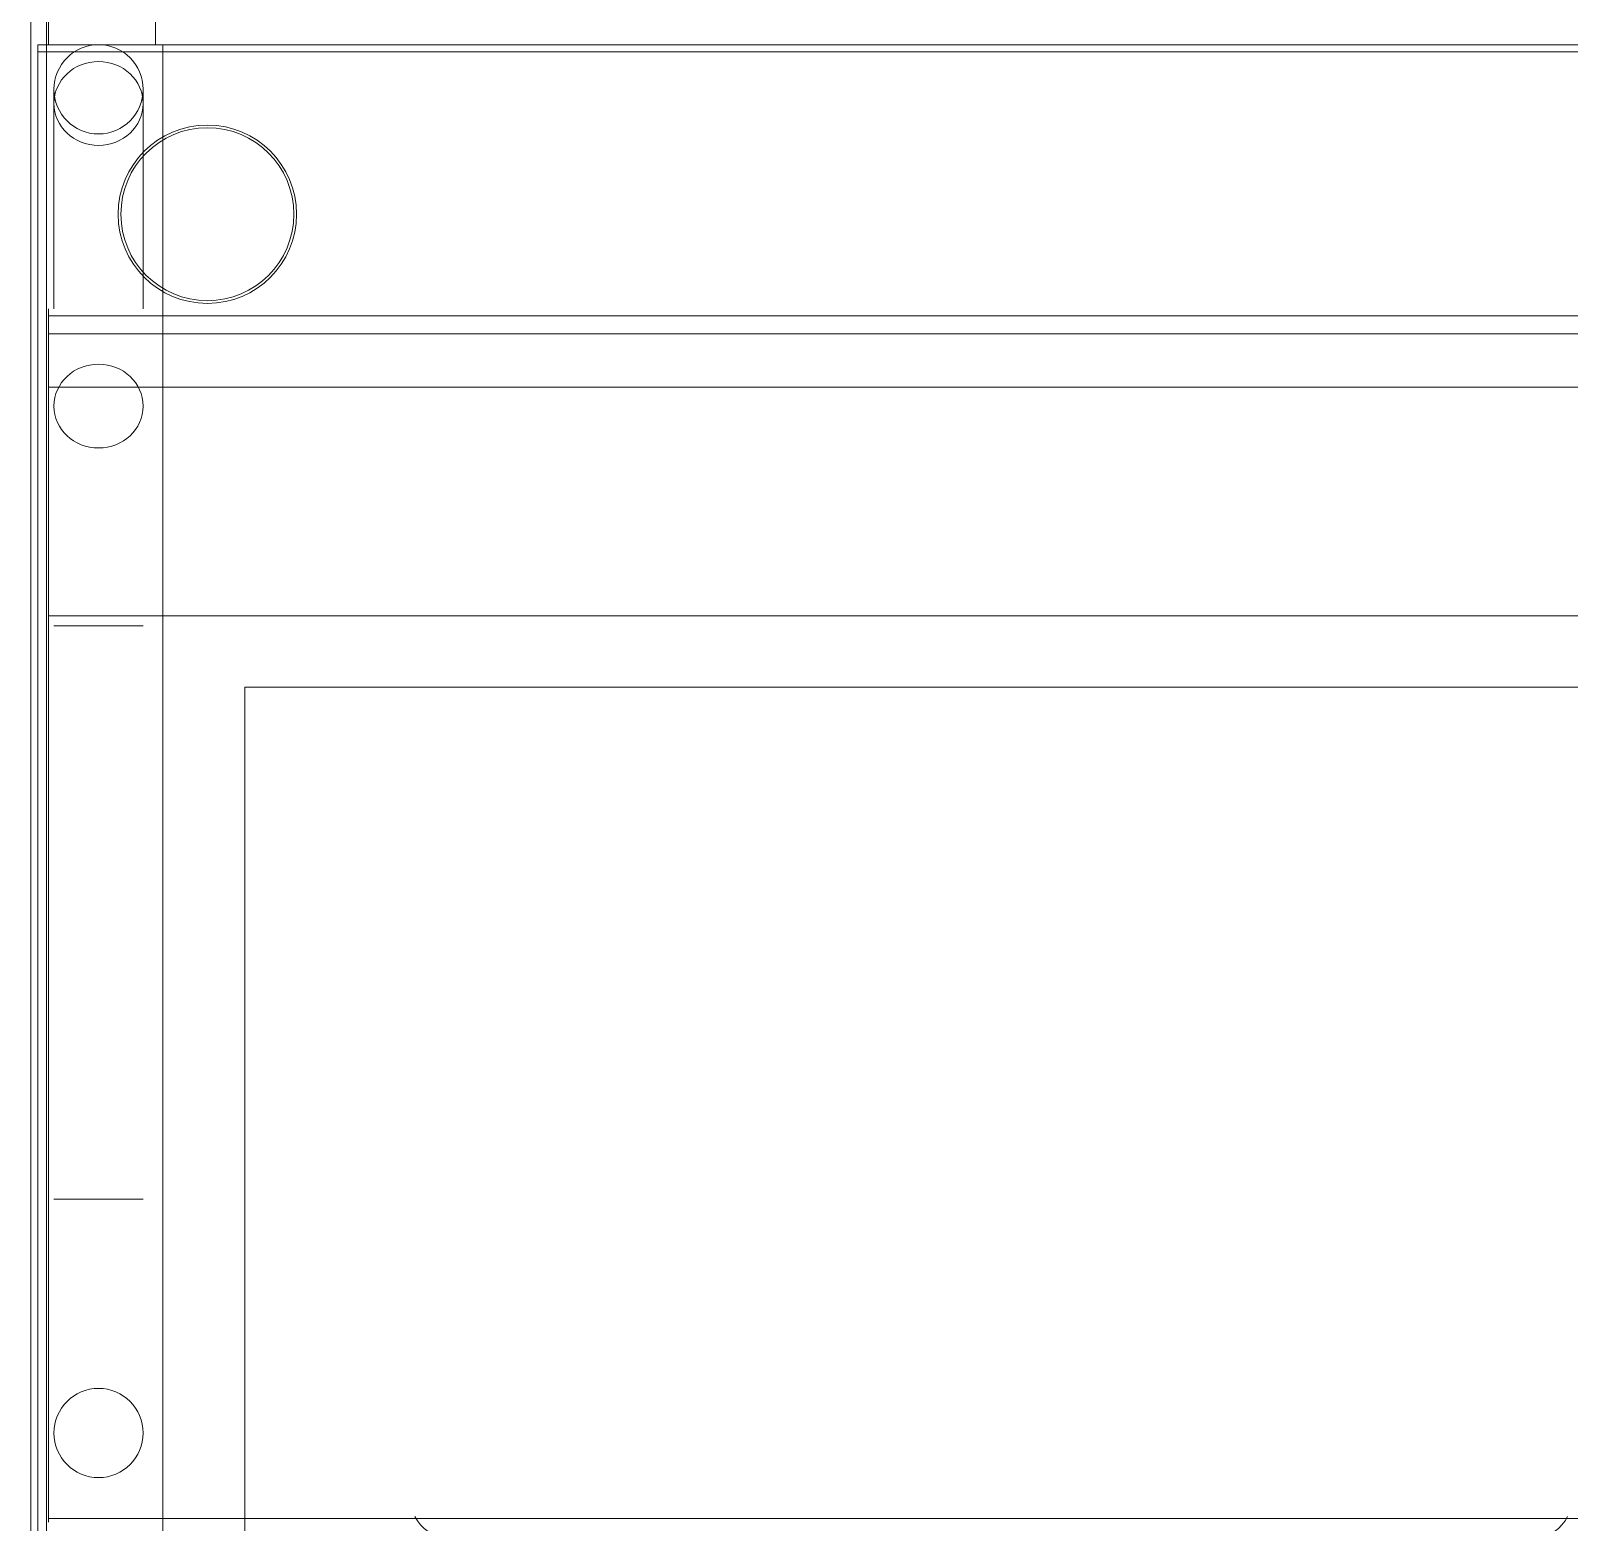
# Model space of a CAD drawing. Header units: millimetres. Extents: x -217756 to 263180, y 55413 to 130608.
# Drawn here: x -209318.1 to -208886.9, y 116307.5 to 116725.4 of the extents above; entities that cross this region are included whole.
import ezdxf

# ---------------------------------------------------------------- set-up
doc = ezdxf.new("R2010")
doc.units = ezdxf.units.MM
doc.layers.add('ТХ_пищеблок', color=30, linetype='Continuous', lineweight=20)

msp = doc.modelspace()

# ---------------------------------------------------------------- linework, layer by layer
at = {"layer": 'ТХ_пищеблок', "color": 230, "extrusion": (-1, 2.44929e-16, 3.40358e-28)}
for p, q in [((-209313.12, 116721.5, -147.22), (-209313.12, 117071.5, -147.22)), ((-209313.12, 116729.5, -252.22), (-209313.12, 116721.5, -252.22)), ((-209313.12, 116721.5, -252.22), (-209313.12, 116721.5, -147.22))]:
    msp.add_line(p, q, dxfattribs=at)
at = {"layer": 'ТХ_пищеблок', "color": 230}
for p, q in [((-209313.12, 116721.5, -147.22), (-209313.12, 117071.5, -147.22)), ((-209283.12, 117071.5, -147.22), (-209283.12, 116721.5, -147.22)), ((-209318.12, 116041.5, -917.22), (-209318.12, 116746.5, -917.22)), ((-209318.12, 116724.5, -47.22), (-209318.12, 116043.5, -47.22)), ((-209316.12, 116690.92, -105.22), (-209316.12, 116721.5, -105.22)), ((-209316.12, 116721.5, -105.22), (-209281.12, 116721.5, -105.22)), ((-209316.12, 116721.5, -816.72), (-207820.12, 116721.5, -816.72)), ((-209316.12, 116721.5, -760.72), (-207820.12, 116721.5, -760.72)), ((-209281.12, 116721.5, -105.22), (-209281.12, 116690.92, -105.22)), ((-209316.12, 116719.5, -818.72), (-207820.12, 116719.5, -818.72)), ((-209316.12, 116719.5, -817.72), (-207820.12, 116719.5, -817.72)), ((-209316.12, 116719.5, -817.72), (-209316.12, 116709.5, -817.72)), ((-209316.12, 116719.5, -817.72), (-207820.12, 116719.5, -817.72)), ((-209316.12, 116719.5, -758.72), (-207820.12, 116719.5, -758.72)), ((-209316.12, 116719.5, -758.72), (-209316.12, 116053.5, -758.72)), ((-209316.12, 116719.5, -758.72), (-207820.12, 116719.5, -758.72)), ((-209311.62, 116647.5, -917.22), (-209311.62, 116709, -917.22)), ((-209286.62, 116647.5, -917.22), (-209286.62, 116709, -917.22)), ((-209316.12, 116051.5, -80.22), (-209316.12, 116660.5, -80.22)), ((-209281.12, 116660.5, -80.22), (-209281.12, 116051.5, -80.22)), ((-209313.12, 116307.5, -917.22), (-209313.12, 116647.5, -917.22)), ((-207823.12, 116645.5, 262.78), (-209313.12, 116645.5, 262.78)), ((-209313.12, 116640.5, 263.78), (-209313.12, 116645.5, 263.78)), ((-207823.12, 116645.5, 263.78), (-209313.12, 116645.5, 263.78)), ((-207823.12, 116645.5, 263.78), (-209313.12, 116645.5, 263.78)), ((-207823.12, 116640.5, 263.78), (-209313.12, 116640.5, 263.78)), ((-209313.12, 116309.5, 322.78), (-209313.12, 116625.5, 322.78)), ((-207823.12, 116625.5, 322.78), (-209313.12, 116625.5, 322.78)), ((-207823.12, 116625.5, 322.78), (-209313.12, 116625.5, 322.78)), ((-207823.12, 116625.5, -917.22), (-209313.12, 116625.5, -917.22)), ((-207823.12, 116561.5, 289.78), (-209313.12, 116561.5, 289.78)), ((-209281.12, 116051.5, -425.72), (-209281.12, 116559.5, -425.72)), ((-207878.12, 116541.5, -47.22), (-209258.12, 116541.5, -47.22)), ((-209258.12, 116541.5, -47.22), (-209258.12, 116043.5, -47.22)), ((-209313.12, 116309.5, 288.78), (-209313.12, 116314.5, 288.78)), ((-207823.12, 116308.5, 289.78), (-209313.12, 116308.5, 289.78))]:
    msp.add_line(p, q, dxfattribs=at)
at = {"layer": 'ТХ_пищеблок', "color": 230, "extrusion": (1, -2.44929e-16, -7.99494e-29)}
for p, q in [((-209283.12, 117071.5, -147.22), (-209283.12, 116721.5, -147.22)), ((-209283.12, 116721.5, -252.22), (-209283.12, 116729.5, -252.22)), ((-209283.12, 116721.5, -147.22), (-209283.12, 116721.5, -252.22))]:
    msp.add_line(p, q, dxfattribs=at)
at = {"layer": 'ТХ_пищеблок', "color": 230, "extrusion": (-1, 2.44929e-16, 0)}
for p, q in [((-209318.12, 116690.92, -105.22), (-209318.12, 116745.5, -105.22)), ((-209318.12, 116724.5, -47.22), (-209318.12, 116043.5, -47.22)), ((-209316.12, 116721.5, -758.72), (-209316.12, 116051.5, -758.72)), ((-209316.12, 116721.5, -758.72), (-209316.12, 116721.5, -105.22)), ((-209316.12, 116690.92, -105.22), (-209316.12, 116721.5, -105.22)), ((-209318.12, 116042.5, -80.22), (-209318.12, 116660.5, -80.22)), ((-209316.12, 116051.5, -80.22), (-209316.12, 116660.5, -80.22)), ((-209313.12, 116647.5, 300.78), (-209313.12, 116647.5, 264.78)), ((-209313.12, 116646.5, 264.78), (-209313.12, 116591.92, 264.78)), ((-209313.12, 116640.5, 263.78), (-209313.12, 116645.5, 263.78)), ((-209313.12, 116645.5, 262.78), (-209313.12, 116640.5, 262.78)), ((-209313.12, 116640.5, 262.78), (-209313.12, 116640.5, 263.78)), ((-209313.12, 116309.5, 322.78), (-209313.12, 116625.5, 322.78)), ((-209313.12, 116561.5, 289.78), (-209313.12, 116308.5, 289.78)), ((-209313.12, 116314.5, 287.78), (-209313.12, 116309.5, 287.78)), ((-209313.12, 116314.5, 288.78), (-209313.12, 116314.5, 287.78)), ((-209313.12, 116309.5, 288.78), (-209313.12, 116314.5, 288.78))]:
    msp.add_line(p, q, dxfattribs=at)
at = {"layer": 'ТХ_пищеблок', "color": 230, "extrusion": (0, 0, -1)}
for p, q in [((-209318.12, 116690.92, -105.22), (-209318.12, 116745.5, -105.22)), ((-209281.12, 116721.5, -758.72), (-209316.12, 116721.5, -758.72)), ((-209316.12, 116721.5, -758.72), (-209316.12, 116051.5, -758.72)), ((-209281.12, 116721.5, -758.72), (-209281.12, 116051.5, -758.72)), ((-209316.12, 116052.5, -815.22), (-209316.12, 116720.5, -815.22)), ((-209316.12, 116719.5, -818.72), (-207820.12, 116719.5, -818.72)), ((-209316.12, 116709.5, -818.72), (-209316.12, 116719.5, -818.72)), ((-209318.12, 116042.5, -80.22), (-209318.12, 116660.5, -80.22)), ((-209313.12, 116646.5, 264.78), (-209313.12, 116591.92, 264.78)), ((-209313.12, 116645.5, 262.78), (-209313.12, 116640.5, 262.78)), ((-207823.12, 116645.5, 262.78), (-209313.12, 116645.5, 262.78)), ((-207823.12, 116640.5, 262.78), (-209313.12, 116640.5, 262.78)), ((-207823.12, 116561.5, 289.78), (-209313.12, 116561.5, 289.78)), ((-209313.12, 116561.5, 289.78), (-209313.12, 116308.5, 289.78)), ((-209258.12, 116042.5, -80.22), (-209258.12, 116541.5, -80.22)), ((-209258.12, 116541.5, -80.22), (-207878.12, 116541.5, -80.22)), ((-209313.12, 116314.5, 287.78), (-209313.12, 116309.5, 287.78)), ((-207823.12, 116308.5, 289.78), (-209313.12, 116308.5, 289.78))]:
    msp.add_line(p, q, dxfattribs=at)
at = {"layer": 'ТХ_пищеблок', "color": 230, "extrusion": (1.39226e-29, 5.68434e-14, -1)}
for p, q in [((-209313.12, 116729.5, -252.22), (-209313.12, 116721.5, -252.22)), ((-209283.12, 116721.5, -252.22), (-209283.12, 116729.5, -252.22)), ((-209313.12, 116721.5, -252.22), (-209283.12, 116721.5, -252.22))]:
    msp.add_line(p, q, dxfattribs=at)
at = {"layer": 'ТХ_пищеблок', "color": 230, "extrusion": (2.44929e-16, 1, 0)}
for p, q in [((-209316.12, 116721.5, -105.22), (-209281.12, 116721.5, -105.22)), ((-209316.12, 116721.5, -758.72), (-209316.12, 116721.5, -105.22)), ((-209281.12, 116721.5, -758.72), (-209316.12, 116721.5, -758.72)), ((-209316.12, 116721.5, -760.72), (-207820.12, 116721.5, -760.72)), ((-209316.12, 116721.5, -816.72), (-209316.12, 116721.5, -760.72)), ((-209316.12, 116721.5, -816.72), (-207820.12, 116721.5, -816.72)), ((-209281.12, 116721.5, -105.22), (-209281.12, 116721.5, -758.72)), ((-209313.12, 116314.5, 288.78), (-209313.12, 116314.5, 287.78))]:
    msp.add_line(p, q, dxfattribs=at)
at = {"layer": 'ТХ_пищеблок', "color": 230, "extrusion": (-1, 2.44929e-16, -2.52609e-27)}
for p, q in [((-209316.12, 116721.5, -816.72), (-209316.12, 116721.5, -760.72)), ((-209316.12, 116052.5, -815.22), (-209316.12, 116720.5, -815.22)), ((-209316.12, 116720.5, -815.22), (-209316.12, 116720.5, -816.72)), ((-209316.12, 116719.5, -758.72), (-209316.12, 116053.5, -758.72)), ((-209316.12, 116719.5, -817.72), (-209316.12, 116709.5, -817.72)), ((-209316.12, 116709.5, -818.72), (-209316.12, 116719.5, -818.72)), ((-209316.12, 116709.5, -817.72), (-209316.12, 116709.5, -818.72))]:
    msp.add_line(p, q, dxfattribs=at)
at = {"layer": 'ТХ_пищеблок', "color": 230, "extrusion": (-2.44929e-16, -1, 0)}
for p, q in [((-209313.12, 116721.5, -252.22), (-209313.12, 116721.5, -147.22)), ((-209313.12, 116721.5, -252.22), (-209283.12, 116721.5, -252.22)), ((-209283.12, 116721.5, -147.22), (-209283.12, 116721.5, -252.22)), ((-209316.12, 116720.5, -815.22), (-209316.12, 116720.5, -816.72)), ((-209313.12, 116640.5, 262.78), (-209313.12, 116640.5, 263.78)), ((-207823.12, 116640.5, 263.78), (-209313.12, 116640.5, 263.78)), ((-207823.12, 116640.5, 262.78), (-209313.12, 116640.5, 262.78)), ((-207878.12, 116541.5, -47.22), (-209258.12, 116541.5, -47.22)), ((-209258.12, 116541.5, -80.22), (-207878.12, 116541.5, -80.22)), ((-209258.12, 116541.5, -80.22), (-209258.12, 116541.5, -47.22))]:
    msp.add_line(p, q, dxfattribs=at)
at = {"layer": 'ТХ_пищеблок', "color": 230, "extrusion": (1, -2.44929e-16, 0)}
for p, q in [((-209281.12, 116721.5, -105.22), (-209281.12, 116690.92, -105.22)), ((-209281.12, 116721.5, -105.22), (-209281.12, 116721.5, -758.72)), ((-209281.12, 116721.5, -758.72), (-209281.12, 116051.5, -758.72)), ((-209281.12, 116660.5, -80.22), (-209281.12, 116051.5, -80.22))]:
    msp.add_line(p, q, dxfattribs=at)
at = {"layer": 'ТХ_пищеблок', "color": 230, "extrusion": (-2.44929e-16, -1, -1.13687e-13)}
msp.add_line((-209316.12, 116709.5, -817.72), (-209316.12, 116709.5, -818.72), dxfattribs=at)
at = {"layer": 'ТХ_пищеблок', "color": 230, "extrusion": (2.44929e-16, 1, -1.57898e-15)}
msp.add_line((-209313.12, 116647.5, 300.78), (-209313.12, 116647.5, 264.78), dxfattribs=at)
at = {"layer": 'ТХ_пищеблок', "color": 230, "extrusion": (6.12323e-17, -1.49976e-32, -1)}
msp.add_line((-209281.12, 116559.5, -758.72), (-209281.12, 116051.5, -758.72), dxfattribs=at)
at = {"layer": 'ТХ_пищеблок', "color": 230, "extrusion": (2.44929e-16, 1, 9.09495e-15)}
msp.add_line((-209281.12, 116559.5, -425.72), (-209281.12, 116559.5, -758.72), dxfattribs=at)
at = {"layer": 'ТХ_пищеблок', "color": 230, "extrusion": (-1, 2.44929e-16, -6.12323e-17)}
for p, q in [((-209281.12, 116559.5, -758.72), (-209281.12, 116051.5, -758.72)), ((-209281.12, 116559.5, -425.72), (-209281.12, 116559.5, -758.72)), ((-209281.12, 116051.5, -425.72), (-209281.12, 116559.5, -425.72))]:
    msp.add_line(p, q, dxfattribs=at)
at = {"layer": 'ТХ_пищеблок', "color": 230, "extrusion": (1, 2.09818e-16, 0)}
for p, q in [((-209258.12, 116541.5, -47.22), (-209258.12, 116043.5, -47.22)), ((-209258.12, 116541.5, -80.22), (-209258.12, 116541.5, -47.22)), ((-209258.12, 116042.5, -80.22), (-209258.12, 116541.5, -80.22))]:
    msp.add_line(p, q, dxfattribs=at)
at = {"layer": 'ТХ_пищеблок', "elevation": -78.22}
msp.add_lwpolyline([(-209313.69, 116743.5), (-209313.69, 116038.5), (-210433.69, 116038.5), (-210433.69, 116743.5)], close=True, dxfattribs=at)
msp.add_lwpolyline([(-209313.69, 116743.5), (-209313.69, 116038.5), (-210433.69, 116038.5), (-210433.69, 116743.5)], close=True, dxfattribs=at)
at = {"layer": 'ТХ_пищеблок', "color": 230, "elevation": -80.22}
msp.add_lwpolyline([(-209210.46, 116309.1, 0.290194), (-209201.42, 116303.37), (-208896.42, 116303.37, 0.290194), (-208887.37, 116309.1, 0.290194)], format="xyb", dxfattribs=at)
msp.add_lwpolyline([(-209210.46, 116309.1, 0.290194), (-209201.42, 116303.37), (-208896.42, 116303.37, 0.290194), (-208887.37, 116309.1, 0.290194)], format="xyb", dxfattribs=at)
at = {"layer": 'ТХ_пищеблок', "color": 230, "extrusion": (0, 0, -1)}
for centre in [(209299.12, 116709, 47.22), (209299.12, 116709, 47.22), (209299.12, 116332.5, 47.22), (209299.12, 116332.5, 47.22)]:
    msp.add_circle(centre, 12.5, dxfattribs=at)
at = {"layer": 'ТХ_пищеблок', "color": 230, "extrusion": (-4.64994e-30, -1.89848e-14, -1)}
msp.add_circle((209299.12, 116709, -10.78), 12.5, dxfattribs=at)
msp.add_circle((209299.12, 116709, -10.78), 12.5, dxfattribs=at)
msp.add_circle((209299.12, 116709, -10.78), 12.5, dxfattribs=at)
msp.add_circle((209299.12, 116709, -10.78), 12.5, dxfattribs=at)
at = {"layer": 'ТХ_пищеблок', "color": 230}
for centre in [(-209299.12, 116709, -47.22), (-209299.12, 116709, -47.22), (-209299.12, 116332.5, 243.78), (-209299.12, 116332.5, -47.22), (-209299.12, 116332.5, 243.78), (-209299.12, 116332.5, 243.78), (-209299.12, 116332.5, -47.22), (-209299.12, 116332.5, 243.78)]:
    msp.add_circle(centre, 12.5, dxfattribs=at)
at = {"layer": 'ТХ_пищеблок', "color": 230, "extrusion": (8.37708e-17, 0.34202, -0.939693)}
for centre in [(209299.12, 109678.22, 39884.3), (209299.12, 109678.22, 39884.3), (209299.12, 109678.22, 39884.3), (209299.12, 109678.22, 39884.3), (209299.12, 109678.22, 39636.35), (209299.12, 109678.22, 39636.35), (209299.12, 109678.22, 39636.35), (209299.12, 109678.22, 39636.35)]:
    msp.add_circle(centre, 12.5, dxfattribs=at)
at = {"layer": 'ТХ_пищеблок', "color": 230, "extrusion": (3.48066e-32, 1.42109e-16, -1)}
for centre, radius in [((209268.62, 116674, 888.42), 25), ((209268.62, 116674, 914.72), 25), ((209268.62, 116674, 888.42), 25), ((209268.62, 116674, 914.72), 25), ((209268.62, 116674, 888.42), 25), ((209268.62, 116674, 914.72), 25), ((209268.62, 116674, 888.42), 25), ((209268.62, 116674, 914.72), 25), ((209268.62, 116674, 887.66), 24.24), ((209268.62, 116674, 887.66), 24.24), ((209268.62, 116674, 887.66), 24.24), ((209268.62, 116674, 887.66), 24.24)]:
    msp.add_circle(centre, radius, dxfattribs=at)
at = {"layer": 'ТХ_пищеблок', "color": 230, "extrusion": (2.44929e-16, 1, 1.73568e-15)}
for centre in [(209299.12, 309.28, 116558.7), (209299.12, 309.28, 116558.7), (209299.12, 309.28, 116558.7), (209299.12, 309.28, 116558.7), (209299.12, 309.28, 116398), (209299.12, 309.28, 116398), (209299.12, 309.28, 116398), (209299.12, 309.28, 116398)]:
    msp.add_circle(centre, 12.5, dxfattribs=at)
at = {"layer": 'ТХ_пищеблок', "color": 230, "extrusion": (-1, 2.44929e-16, 0)}
for centre, radius, start, end in [((-116719.5, -816.72, 209316.12), 2, 180, 270), ((-116719.5, -760.72, 209316.12), 2, 90, 180), ((-116719.5, -816.72, 209316.12), 2, 180, 270), ((-116719.5, -760.72, 209316.12), 2, 90, 180), ((-116719.5, -816.72, 209316.12), 2, 180, 270), ((-116719.5, -760.72, 209316.12), 2, 90, 180), ((-116719.5, -816.72, 209316.12), 2, 180, 270), ((-116719.5, -760.72, 209316.12), 2, 90, 180), ((-116719.5, -816.72, 209316.12), 1, 180, 270), ((-116719.5, -816.72, 209316.12), 1, 180, 270), ((-116690.92, -95.22, 209316.12), 10, 270, 348.8401), ((-116690.92, -95.22, 209316.12), 10, 270, 348.8401), ((-116690.92, -95.22, 209316.12), 10, 270, 348.8401), ((-116690.92, -95.22, 209316.12), 10, 270, 348.8401), ((-116660.5, -101.22, 209316.12), 21, 90, 168.8401), ((-116660.5, -101.22, 209316.12), 21, 90, 168.8401), ((-116660.5, -101.22, 209281.12), 21, 90, 168.8401), ((-116660.5, -101.22, 209281.12), 21, 90, 168.8401), ((-116645.5, 264.78, 209313.12), 2, 180, 270), ((-116625.5, 300.78, 209313.12), 22, 90, 180), ((-116645.5, 264.78, 209313.12), 2, 180, 270), ((-116625.5, 300.78, 209313.12), 22, 90, 180), ((-116645.5, 264.77, 209313.12), 0.998, 179.8853, 270), ((-116645.5, 264.77, 209313.12), 0.998, 179.8853, 270), ((-116645.5, 264.77, 209313.12), 0.998, 179.8853, 270), ((-116645.5, 264.77, 209313.12), 0.998, 179.8853, 270), ((-116591.92, 274.78, 209313.12), 10, 270, 348.8401), ((-116591.92, 274.78, 209313.12), 10, 270, 348.8401), ((-116561.5, 268.78, 209313.12), 21, 90, 168.8401), ((-116561.5, 268.78, 209313.12), 21, 90, 168.8401), ((-116561.5, 268.78, 209313.12), 21, 90, 168.8401), ((-116561.5, 268.78, 209313.12), 21, 90, 168.8401), ((-116309.5, 289.78, 209313.12), 1, 270, 0), ((-116309.5, 320.78, 209313.12), 2, 0, 90), ((-116309.5, 289.78, 209313.12), 2, 270, 0), ((-116309.5, 289.78, 209313.12), 1, 270, 0), ((-116309.5, 289.78, 209313.12), 1, 270, 0), ((-116309.5, 320.78, 209313.12), 2, 0, 90), ((-116309.5, 289.78, 209313.12), 2, 270, 0), ((-116309.5, 289.78, 209313.12), 1, 270, 0)]:
    msp.add_arc(centre, radius, start, end, dxfattribs=at)
at = {"layer": 'ТХ_пищеблок', "color": 230, "extrusion": (-2.44929e-16, -1, 0)}
msp.add_arc((-209298.12, -147.22, -116721.5), 15, 0, 180, dxfattribs=at)
msp.add_arc((-209298.12, -147.22, -116721.5), 15, 0, 180, dxfattribs=at)
msp.add_arc((-209298.12, -147.22, -116721.5), 15, 0, 180, dxfattribs=at)
msp.add_arc((-209298.12, -147.22, -116721.5), 15, 0, 180, dxfattribs=at)
at = {"layer": 'ТХ_пищеблок', "color": 230}
msp.add_arc((-209299.12, 116709, -917.22), 12.5, 0, 180, dxfattribs=at)
msp.add_arc((-209299.12, 116709, -917.22), 12.5, 0, 180, dxfattribs=at)
at = {"layer": 'ТХ_пищеблок', "color": 230, "extrusion": (1, -2.44929e-16, 0)}
for centre, radius, start, end in [((116719.5, -816.72, -209316.12), 1, 270, 0), ((116719.5, -816.72, -209316.12), 1, 270, 0), ((116690.92, -95.22, -209281.12), 10, 191.1599, 270), ((116690.92, -95.22, -209281.12), 10, 191.1599, 270), ((116690.92, -95.22, -209281.12), 10, 191.1599, 270), ((116690.92, -95.22, -209281.12), 10, 191.1599, 270), ((116660.5, -101.22, -209316.12), 21, 11.1599, 90), ((116660.5, -101.22, -209316.12), 21, 11.1599, 90), ((116660.5, -101.22, -209281.12), 21, 11.1599, 90), ((116660.5, -101.22, -209281.12), 21, 11.1599, 90), ((116625.5, 300.78, -209313.12), 22, 360, 90), ((116645.5, 264.78, -209313.12), 2, 270, 0), ((116625.5, 300.78, -209313.12), 22, 360, 90), ((116645.5, 264.78, -209313.12), 2, 270, 0), ((116591.92, 274.78, -209313.12), 10, 191.1599, 270), ((116591.92, 274.78, -209313.12), 10, 191.1599, 270), ((116309.5, 289.78, -209313.12), 2, 180, 270), ((116309.5, 320.78, -209313.12), 2, 90, 180), ((116309.5, 289.78, -209313.12), 2, 180, 270), ((116309.5, 320.78, -209313.12), 2, 90, 180)]:
    msp.add_arc(centre, radius, start, end, dxfattribs=at)
at = {"layer": 'ТХ_пищеблок', "color": 230}
for points in [[(-209281.12, 116721.5, -758.72), (-209281.12, 116721.5, -639.72), (-207855.12, 116721.5, -639.72), (-207855.12, 116721.5, -758.72)], [(-209281.12, 116721.5, -497.72), (-209281.12, 116721.5, -105.22), (-207855.12, 116721.5, -105.22), (-207855.12, 116721.5, -497.72)]]:
    msp.add_3dface(points, dxfattribs=at)

doc.saveas('drawing.dxf')
